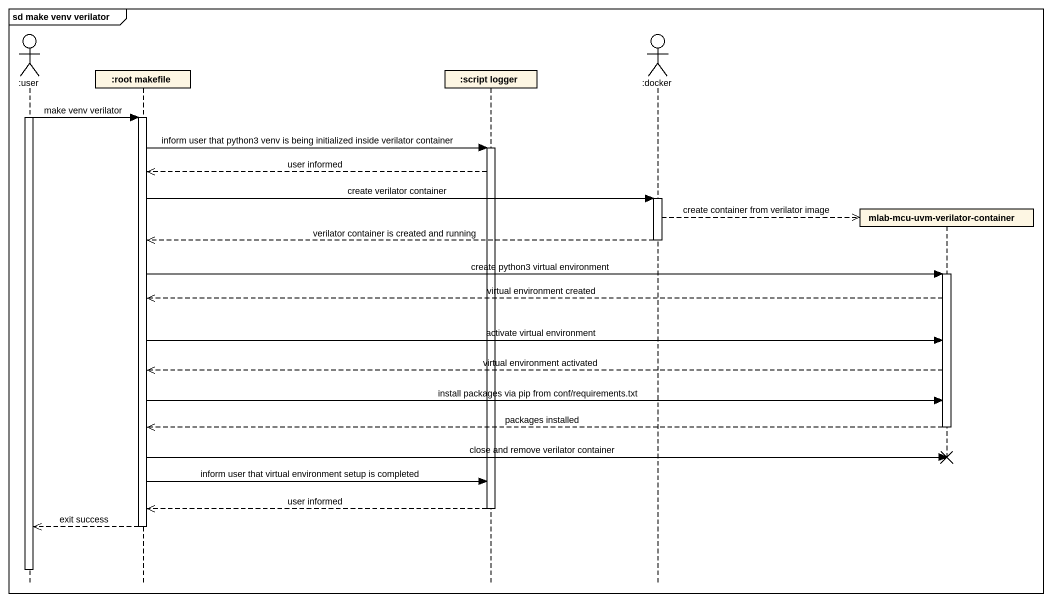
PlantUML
@startuml
mainframe sd make venv verilator
hide footbox
actor ":user" as user
participant ":root makefile" as root_makefile
participant ":script logger" as script_logger
actor ":docker" as docker
participant "mlab-mcu-uvm-verilator-container" as mlab_mcu_uvm_verilator

activate user
user -> root_makefile : make venv verilator
activate root_makefile
root_makefile -> script_logger : inform user that python3 venv is being initialized inside verilator container
activate script_logger
script_logger -->> root_makefile : user informed
root_makefile -> docker : create verilator container
activate docker
docker -->> mlab_mcu_uvm_verilator ** : create container from verilator image
docker -->> root_makefile : verilator container is created and running
deactivate docker
root_makefile -> mlab_mcu_uvm_verilator : create python3 virtual environment
activate mlab_mcu_uvm_verilator
mlab_mcu_uvm_verilator -->> root_makefile : virtual environment created
root_makefile -> mlab_mcu_uvm_verilator : activate virtual environment
mlab_mcu_uvm_verilator -->> root_makefile : virtual environment activated
root_makefile -> mlab_mcu_uvm_verilator : install packages via pip from conf/requirements.txt
mlab_mcu_uvm_verilator -->> root_makefile : packages installed
deactivate mlab_mcu_uvm_verilator
root_makefile -> mlab_mcu_uvm_verilator !! : close and remove verilator container
root_makefile -> script_logger : inform user that virtual environment setup is completed
script_logger -->> root_makefile : user informed
deactivate script_logger
root_makefile -->> user : exit success
deactivate root_makefile
deactivate user
@enduml
